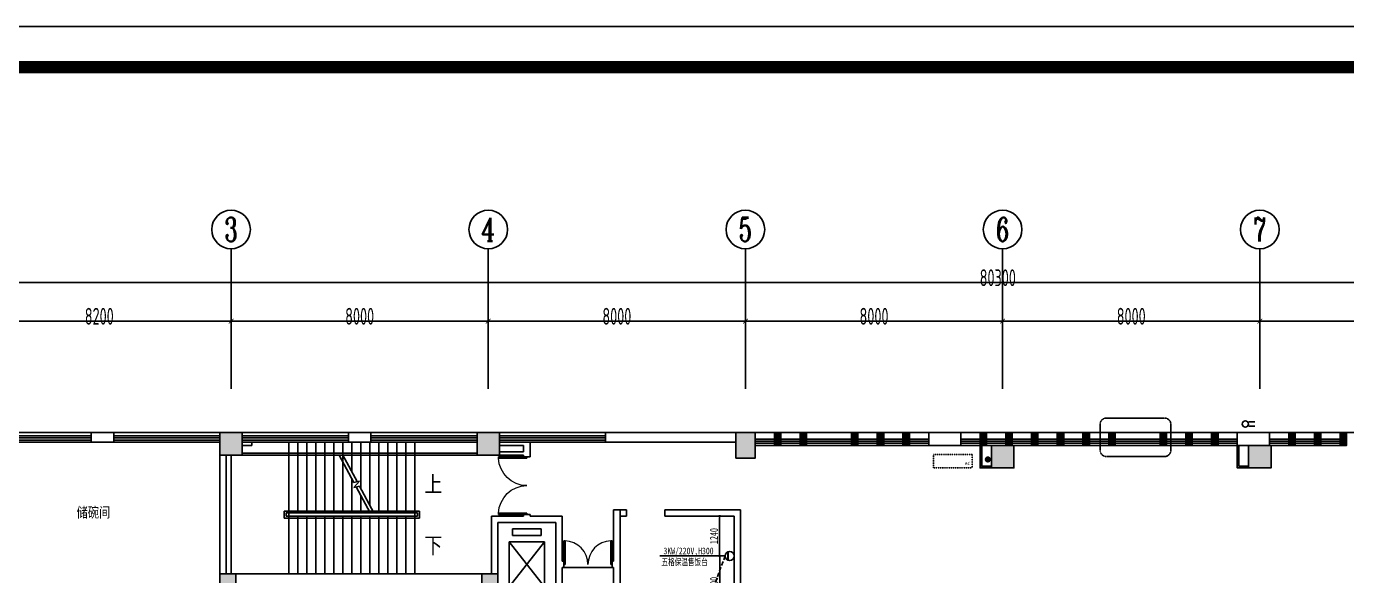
# Model space of a CAD drawing. Header units: inches. Extents: x -584 to 1446124, y -108140 to 99637.
# Drawn here: x 1113857 to 1154924, y 82549 to 99637 of the extents above; entities that cross this region are included whole.
import ezdxf
from ezdxf.enums import TextEntityAlignment as Align

# ---------------------------------------------------------------- set-up
doc = ezdxf.new("R2010")
doc.units = ezdxf.units.IN
doc.header["$MEASUREMENT"] = 0
doc.linetypes.add('DASH', pattern=[0.35, 0.25, -0.1])
doc.linetypes.add('HIDDEN', pattern=[0.375, 0.25, -0.125])
for name, color, linetype in [('0-空调出屋面', 41, 'Continuous'), ('AXIS', 3, 'Continuous'), ('AXIS_TEXT', 7, 'Continuous'), ('COLUMN', 6, 'Continuous'), ('DIM_SYMB', 3, 'Continuous'), ('EVTR', 2, 'Continuous'), ('PUB_STRM', 4, 'Continuous'), ('PUB_TEXT', 151, 'Continuous'), ('ROOM_NAME', 7, 'Continuous'), ('STAIR', 6, 'Continuous'), ('WALL', 7, 'Continuous'), ('WINDOW', 3, 'Continuous'), ('外框', 7, 'Continuous'), ('电位', 1, 'Continuous'), ('空调', 205, 'Continuous')]:
    doc.layers.add(name, color=color, linetype=linetype)
doc.styles.add('_TCH_AXIS', font='COMPLEX', dxfattribs={"bigfont": 'GBCBIG'})
doc.styles.add('_TCH_DIM', font='stylu.ttf')
doc.styles.add('_TCH_DIM_T3', font='TSSDENG', dxfattribs={"width": 0.64, "bigfont": 'TSSDCHN'})
doc.styles.add('COMPLEX', font='stylu.ttf')
doc.styles.add('HZ-1', font='MingLiU.ttf', dxfattribs={"width": 0.8})
doc.styles.get("Standard").update_dxf_attribs({"font": '', "width": 0.7, "height": 250})
doc.styles.add('STYLE4', font='', dxfattribs={"width": 0.7, "height": 180})
doc.styles.add('宋体', font='', dxfattribs={"width": 0.8})
doc.styles.get('Standard').set_extended_font_data('NSimSun')
doc.styles.get('STYLE4').set_extended_font_data('NSimSun')
doc.styles.get('宋体').set_extended_font_data('NSimSun')
doc.dimstyles.new('_TCH_ARCH&&150', dxfattribs={"dimtxt": 525, "dimasz": 150, "dimexe": 375, "dimexo": 450, "dimgap": 150, "dimtad": 1, "dimdec": 0, "dimzin": 0, "dimdsep": 46, "dimtxsty": '_TCH_DIM_T3', "dimblk": 'ARCHTICK', "dimcen": 0.09, "dimclrt": 7, "dimazin": 2, "dimtfac": 1, "dimtdec": 0, "dimtix": 1, "dimtmove": 2, "dimatfit": 3, "dimfxl": 0, "dimtolj": 1, "dimtzin": 0, "dimarcsym": 0})
doc.dimstyles.new('电路', dxfattribs={"dimscale": 80, "dimtxt": 2.5, "dimasz": 1, "dimexe": 2, "dimexo": 1, "dimtad": 1, "dimdec": 0, "dimtxsty": 'Standard', "dimblk": 'DOT', "dimcen": 1, "dimclrd": 6, "dimclre": 6, "dimclrt": 6, "dimadec": 0, "dimazin": 0, "dimtfac": 1, "dimtdec": 0, "dimtmove": 0, "dimatfit": 3, "dimfxl": 0, "dimarcsym": 0})

# ---------------------------------------------------------------- blocks, each defined once
blk = doc.blocks.new('vhjkghkghkl')
at = {"layer": '空调', "linetype": 'DASH', "ltscale": 0.3}
blk.add_lwpolyline([(134071, 540199), (134071, 539779), (132871, 539779), (132871, 540199), (134071, 540199)], close=True, dxfattribs=at)
at = {"layer": '空调', "linetype": 'DASH', "ltscale": 0.3, "style": 'HZ-1'}
blk.add_text('AC', height=100, dxfattribs=at).set_placement((133846, 539867))
blk = doc.blocks.new('_ArchTick')
at = {"color": 0, "linetype": 'ByBlock', "const_width": 0.15}
blk.add_lwpolyline([(-0.5, -0.5), (0.5, 0.5)], dxfattribs=at)
blk = doc.blocks.new('*D99')
at = {"layer": 'AXIS', "color": 0, "lineweight": -2, "transparency": 16777216}
for p, q in [((1112024, 88814), (1112024, 90842)), ((1120224, 88814), (1120224, 90842)), ((1112024, 90467), (1120224, 90467))]:
    blk.add_line(p, q, dxfattribs=at)
at = {"layer": 'Defpoints', "color": 0, "transparency": 16777216}
for p in [(1120224, 90467), (1112024, 88364), (1120224, 88364)]:
    blk.add_point(p, dxfattribs=at)
at = {"layer": 'AXIS', "color": 0, "lineweight": -2, "transparency": 16777216, "xscale": 150, "yscale": 150, "zscale": 150, "rotation": 180}
blk.add_blockref('_ArchTick', (1112024, 90467), dxfattribs=at)
at = {"layer": 'AXIS', "color": 0, "lineweight": -2, "transparency": 16777216, "xscale": 150, "yscale": 150, "zscale": 150}
blk.add_blockref('_ArchTick', (1120224, 90467), dxfattribs=at)
at = {"layer": 'AXIS', "color": 7, "transparency": 16777216, "insert": (1116124, 90617), "char_height": 525, "attachment_point": 5, "style": '_TCH_DIM_T3'}
blk.add_mtext('\\A1;8200', dxfattribs=at)
blk = doc.blocks.new('*D100')
at = {"layer": 'AXIS', "color": 0, "lineweight": -2, "transparency": 16777216}
for p, q in [((1120224, 88814), (1120224, 90842)), ((1128224, 88814), (1128224, 90842)), ((1120224, 90467), (1128224, 90467))]:
    blk.add_line(p, q, dxfattribs=at)
at = {"layer": 'Defpoints', "color": 0, "transparency": 16777216}
for p in [(1128224, 90467), (1120224, 88364), (1128224, 88364)]:
    blk.add_point(p, dxfattribs=at)
at = {"layer": 'AXIS', "color": 0, "lineweight": -2, "transparency": 16777216, "xscale": 150, "yscale": 150, "zscale": 150, "rotation": 180}
blk.add_blockref('_ArchTick', (1120224, 90467), dxfattribs=at)
at = {"layer": 'AXIS', "color": 0, "lineweight": -2, "transparency": 16777216, "xscale": 150, "yscale": 150, "zscale": 150}
blk.add_blockref('_ArchTick', (1128224, 90467), dxfattribs=at)
at = {"layer": 'AXIS', "color": 7, "transparency": 16777216, "insert": (1124224, 90617), "char_height": 525, "attachment_point": 5, "style": '_TCH_DIM_T3'}
blk.add_mtext('\\A1;8000', dxfattribs=at)
blk = doc.blocks.new('*D101')
at = {"layer": 'AXIS', "color": 0, "lineweight": -2, "transparency": 16777216}
for p, q in [((1128224, 88814), (1128224, 90842)), ((1136224, 88814), (1136224, 90842)), ((1128224, 90467), (1136224, 90467))]:
    blk.add_line(p, q, dxfattribs=at)
at = {"layer": 'Defpoints', "color": 0, "transparency": 16777216}
for p in [(1136224, 90467), (1128224, 88364), (1136224, 88364)]:
    blk.add_point(p, dxfattribs=at)
at = {"layer": 'AXIS', "color": 0, "lineweight": -2, "transparency": 16777216, "xscale": 150, "yscale": 150, "zscale": 150, "rotation": 180}
blk.add_blockref('_ArchTick', (1128224, 90467), dxfattribs=at)
at = {"layer": 'AXIS', "color": 0, "lineweight": -2, "transparency": 16777216, "xscale": 150, "yscale": 150, "zscale": 150}
blk.add_blockref('_ArchTick', (1136224, 90467), dxfattribs=at)
at = {"layer": 'AXIS', "color": 7, "transparency": 16777216, "insert": (1132224, 90617), "char_height": 525, "attachment_point": 5, "style": '_TCH_DIM_T3'}
blk.add_mtext('\\A1;8000', dxfattribs=at)
blk = doc.blocks.new('*D102')
at = {"layer": 'AXIS', "color": 0, "lineweight": -2, "transparency": 16777216}
for p, q in [((1136224, 88814), (1136224, 90842)), ((1144224, 88814), (1144224, 90842)), ((1136224, 90467), (1144224, 90467))]:
    blk.add_line(p, q, dxfattribs=at)
at = {"layer": 'Defpoints', "color": 0, "transparency": 16777216}
for p in [(1144224, 90467), (1136224, 88364), (1144224, 88364)]:
    blk.add_point(p, dxfattribs=at)
at = {"layer": 'AXIS', "color": 0, "lineweight": -2, "transparency": 16777216, "xscale": 150, "yscale": 150, "zscale": 150, "rotation": 180}
blk.add_blockref('_ArchTick', (1136224, 90467), dxfattribs=at)
at = {"layer": 'AXIS', "color": 0, "lineweight": -2, "transparency": 16777216, "xscale": 150, "yscale": 150, "zscale": 150}
blk.add_blockref('_ArchTick', (1144224, 90467), dxfattribs=at)
at = {"layer": 'AXIS', "color": 7, "transparency": 16777216, "insert": (1140224, 90617), "char_height": 525, "attachment_point": 5, "style": '_TCH_DIM_T3'}
blk.add_mtext('\\A1;8000', dxfattribs=at)
blk = doc.blocks.new('*D103')
at = {"layer": 'AXIS', "color": 0, "lineweight": -2, "transparency": 16777216}
for p, q in [((1144224, 88814), (1144224, 90842)), ((1152224, 88814), (1152224, 90842)), ((1144224, 90467), (1152224, 90467))]:
    blk.add_line(p, q, dxfattribs=at)
at = {"layer": 'Defpoints', "color": 0, "transparency": 16777216}
for p in [(1152224, 90467), (1144224, 88364), (1152224, 88364)]:
    blk.add_point(p, dxfattribs=at)
at = {"layer": 'AXIS', "color": 0, "lineweight": -2, "transparency": 16777216, "xscale": 150, "yscale": 150, "zscale": 150, "rotation": 180}
blk.add_blockref('_ArchTick', (1144224, 90467), dxfattribs=at)
at = {"layer": 'AXIS', "color": 0, "lineweight": -2, "transparency": 16777216, "xscale": 150, "yscale": 150, "zscale": 150}
blk.add_blockref('_ArchTick', (1152224, 90467), dxfattribs=at)
at = {"layer": 'AXIS', "color": 7, "transparency": 16777216, "insert": (1148224, 90617), "char_height": 525, "attachment_point": 5, "style": '_TCH_DIM_T3'}
blk.add_mtext('\\A1;8000', dxfattribs=at)
blk = doc.blocks.new('*D104')
at = {"layer": 'AXIS', "color": 0, "lineweight": -2, "transparency": 16777216}
for p, q in [((1152224, 88814), (1152224, 90842)), ((1160224, 88814), (1160224, 90842)), ((1152224, 90467), (1160224, 90467))]:
    blk.add_line(p, q, dxfattribs=at)
at = {"layer": 'Defpoints', "color": 0, "transparency": 16777216}
for p in [(1160224, 90467), (1152224, 88364), (1160224, 88364)]:
    blk.add_point(p, dxfattribs=at)
at = {"layer": 'AXIS', "color": 0, "lineweight": -2, "transparency": 16777216, "xscale": 150, "yscale": 150, "zscale": 150, "rotation": 180}
blk.add_blockref('_ArchTick', (1152224, 90467), dxfattribs=at)
at = {"layer": 'AXIS', "color": 0, "lineweight": -2, "transparency": 16777216, "xscale": 150, "yscale": 150, "zscale": 150}
blk.add_blockref('_ArchTick', (1160224, 90467), dxfattribs=at)
at = {"layer": 'AXIS', "color": 7, "transparency": 16777216, "insert": (1156224, 90617), "char_height": 525, "attachment_point": 5, "style": '_TCH_DIM_T3'}
blk.add_mtext('\\A1;8000', dxfattribs=at)
blk = doc.blocks.new('*D108')
at = {"layer": 'AXIS', "color": 0, "lineweight": -2, "transparency": 16777216}
for p, q in [((1103924, 88814), (1103924, 92042)), ((1184224, 88814), (1184224, 92042)), ((1103924, 91667), (1184224, 91667))]:
    blk.add_line(p, q, dxfattribs=at)
at = {"layer": 'Defpoints', "color": 0, "transparency": 16777216}
for p in [(1184224, 91667), (1103924, 88364), (1184224, 88364)]:
    blk.add_point(p, dxfattribs=at)
at = {"layer": 'AXIS', "color": 0, "lineweight": -2, "transparency": 16777216, "xscale": 150, "yscale": 150, "zscale": 150, "rotation": 180}
blk.add_blockref('_ArchTick', (1103924, 91667), dxfattribs=at)
at = {"layer": 'AXIS', "color": 0, "lineweight": -2, "transparency": 16777216, "xscale": 150, "yscale": 150, "zscale": 150}
blk.add_blockref('_ArchTick', (1184224, 91667), dxfattribs=at)
at = {"layer": 'AXIS', "color": 7, "transparency": 16777216, "insert": (1144074, 91817), "char_height": 525, "attachment_point": 5, "style": '_TCH_DIM_T3'}
blk.add_mtext('\\A1;80300', dxfattribs=at)
blk = doc.blocks.new('_FZH')
at = {"layer": 'WALL'}
blk.add_lwpolyline([(-0.5, -0.5), (0.5, -0.5), (0.5, 0.5), (-0.5, 0.5)], close=True, dxfattribs=at)
blk.add_solid([(-0.5, -0.5), (0.5, -0.5), (-0.5, 0.5), (0.5, 0.5)], dxfattribs=at)
blk = doc.blocks.new('$TCHSYS$WIN2D')
for p, q in [((-0.5, 0.5), (0.5, 0.5)), ((-0.5, 0.5), (-0.5, -0.5)), ((0.5, 0.5), (0.5, -0.5)), ((0.5, 0.167), (-0.5, 0.167)), ((0.5, -0.167), (-0.5, -0.167)), ((-0.5, -0.5), (0.5, -0.5))]:
    blk.add_line(p, q)
blk = doc.blocks.new('$DorLib2D$00000002')
for p, q in [((-0.5, 0), (-0.5, 0.4875)), ((-0.475, 0.4875), (-0.5, 0.4875)), ((-0.475, 0), (-0.475, 0.4875)), ((0.475, 0), (0.475, 0.4875)), ((0.475, 0.4875), (0.5, 0.4875)), ((0.5, 0), (0.5, 0.4875)), ((-0.5, 0), (-0.475, 0)), ((0.5, 0), (0.475, 0))]:
    blk.add_line(p, q)
at = {"lineweight": 13}
for centre, start, end in [((-0.4875, 0), 0, 88.53072), ((0.4875, 0), 91.46928, 180)]:
    blk.add_arc(centre, 0.4875, start, end, dxfattribs=at)
blk = doc.blocks.new('_AXISO')
blk.add_circle((0, 0), 0.5)
at = {"layer": 'AXIS_TEXT', "style": 'COMPLEX', "width": 1.041667}
blk.add_attdef('A', text='', height=0.56, dxfattribs=at).set_placement((-0.25, -0.28), (0.25, -0.28), align=Align.FIT)
blk = doc.blocks.new('$WINLIB2D$00000001')
at = {"color": 0}
for points in [[(-0.5, 0.5), (-0.5, -0.5)], [(-0.5, 0.5), (0.5, 0.5)], [(0.5, -0.5), (0.5, 0.5)], [(0.5, 0.167), (-0.5, 0.167)], [(0.5, -0.167), (-0.5, -0.167)], [(-0.5, -0.5), (0.5, -0.5)]]:
    blk.add_lwpolyline(points, dxfattribs=at)
blk = doc.blocks.new('A$C3BCC7316')
at = {"layer": '电位'}
for p, q in [((99, 215), (404, 215)), ((104, 226), (399, 226)), ((0, 0), (503, 0))]:
    blk.add_line(p, q, dxfattribs=at)
blk.add_circle((252, 161), 161, dxfattribs=at)
blk = doc.blocks.new('_DOT')
at = {"color": 0, "linetype": 'ByBlock'}
blk.add_line((-0.5, 0), (-1, 0), dxfattribs=at)
at = {"color": 0, "linetype": 'ByBlock', "const_width": 0.5}
blk.add_lwpolyline([(-0.25, 0, 1), (0.25, 0, 1)], format="xyb", close=True, dxfattribs=at)
blk = doc.blocks.new('*D357')
at = {"layer": 'Defpoints', "color": 0, "transparency": 16777216}
for p in [(1135590, 83159), (1135425, 81359), (1135590, 81359)]:
    blk.add_point(p, dxfattribs=at)
at = {"layer": '电位', "color": 6, "lineweight": -2, "transparency": 16777216}
for p, q in [((1135510, 83159), (1135265, 83159)), ((1135425, 83079), (1135425, 81439)), ((1135510, 81359), (1135265, 81359))]:
    blk.add_line(p, q, dxfattribs=at)
at = {"layer": '电位', "color": 6, "lineweight": -2, "transparency": 16777216, "xscale": 80, "yscale": 80, "zscale": 80}
for p, rotation in [((1135425, 83159), 90), ((1135425, 81359), 270)]:
    blk.add_blockref('_DOT', p, dxfattribs=dict(at, rotation=rotation))
at = {"layer": '电位', "color": 6, "transparency": 16777216, "insert": (1135250, 82259), "char_height": 250, "attachment_point": 5, "rotation": 90}
blk.add_mtext('1800', dxfattribs=at)
blk = doc.blocks.new('*D370')
at = {"layer": 'Defpoints', "color": 0, "transparency": 16777216}
for p in [(1135422, 84399), (1135590, 84399), (1135590, 83159)]:
    blk.add_point(p, dxfattribs=at)
at = {"layer": '电位', "color": 6, "lineweight": -2, "transparency": 16777216}
for p, q in [((1135510, 84399), (1135262, 84399)), ((1135422, 83239), (1135422, 84319)), ((1135510, 83159), (1135262, 83159))]:
    blk.add_line(p, q, dxfattribs=at)
at = {"layer": '电位', "color": 6, "lineweight": -2, "transparency": 16777216, "xscale": 80, "yscale": 80, "zscale": 80}
for p, rotation in [((1135422, 84399), 90), ((1135422, 83159), 270)]:
    blk.add_blockref('_DOT', p, dxfattribs=dict(at, rotation=rotation))
at = {"layer": '电位', "color": 6, "transparency": 16777216, "insert": (1135247, 83779), "char_height": 250, "attachment_point": 5, "rotation": 90}
blk.add_mtext('1240', dxfattribs=at)

msp = doc.modelspace()

# ---------------------------------------------------------------- hatches: boundary and pattern name
at = {"layer": '0-空调出屋面'}
h = msp.add_hatch(dxfattribs=at)
h.set_pattern_fill('ANSI31', color=256, scale=10, style=0)
h.set_pattern_definition([(315, (1143701.375, 86228.343), (-11.2253, -11.2253), [])])
h.paths.add_polyline_path([(1143701.4, 86163.3, -1), (1143831.4, 86163.3, -1)])

# ---------------------------------------------------------------- linework, layer by layer
msp.add_line((1112623.9, 86998.6), (1131873.9, 86998.6))
at = {"color": 6, "linetype": 'DASH'}
msp.add_lwpolyline([(1147457.1, 86251.6), (1149257.1, 86251.6, 0.4142136), (1149457.1, 86451.6), (1149457.1, 87251.6, 0.4142136), (1149257.1, 87451.6), (1147457.1, 87451.6, 0.4142136), (1147257.1, 87251.6), (1147257.1, 86451.6, 0.4142136)], format="xyb", close=True, dxfattribs=at)
at = {"layer": '0-空调出屋面'}
for radius in [75, 65]:
    msp.add_circle((1143766.4, 86163.3), radius, dxfattribs=at)
at = {"layer": 'AXIS'}
for p, q in [((1120223.9, 88363.8), (1120223.9, 92717.3)), ((1128223.9, 88363.8), (1128223.9, 92717.3)), ((1136223.9, 88363.8), (1136223.9, 92717.3)), ((1144223.9, 88363.8), (1144223.9, 92717.3)), ((1152223.9, 88363.8), (1152223.9, 92717.3))]:
    msp.add_line(p, q, dxfattribs=at)
at = {"layer": 'COLUMN'}
for p, q in [((1116573.9, 86998.6), (1115873.9, 86998.6)), ((1115873.9, 86998.6), (1115873.9, 86898.6)), ((1115873.9, 86698.6), (1116573.9, 86698.6)), ((1116573.9, 86898.6), (1116573.9, 86998.6)), ((1124573.9, 86998.6), (1123873.9, 86998.6)), ((1123873.9, 86998.6), (1123873.9, 86898.6)), ((1123873.9, 86698.6), (1124573.9, 86698.6)), ((1124573.9, 86898.6), (1124573.9, 86998.6)), ((1132573.9, 86998.6), (1131873.9, 86998.6)), ((1131873.9, 86998.6), (1131873.9, 86898.6)), ((1131873.9, 86698.6), (1132573.9, 86698.6)), ((1142923.9, 86998.6), (1141923.9, 86998.6)), ((1141923.9, 86998.6), (1141923.9, 86798.6)), ((1142923.9, 86798.6), (1142923.9, 86998.6)), ((1152523.9, 86998.6), (1151523.9, 86998.6)), ((1151523.9, 86998.6), (1151523.9, 86798.6)), ((1152523.9, 86798.6), (1152523.9, 86998.6)), ((1141923.9, 86598.6), (1142923.9, 86598.6)), ((1151523.9, 86598.6), (1152523.9, 86598.6))]:
    msp.add_line(p, q, dxfattribs=at)
for points in [[(1143523.9, 86598.6), (1143523.9, 85898.6), (1143873.9, 85898.6)], [(1143573.9, 86598.6), (1143573.9, 85948.6), (1143873.9, 85948.6)], [(1151523.9, 86598.6), (1151523.9, 85898.6), (1151873.9, 85898.6)], [(1151573.9, 86598.6), (1151573.9, 85948.6), (1151873.9, 85948.6)]]:
    msp.add_lwpolyline(points, dxfattribs=at)
at = {"layer": 'DIM_SYMB'}
for points in [[(1126083.9, 83498.6, 0, 0, 0), (1121123.9, 83498.6, 0, 0, 0), (1121123.9, 85398.6, 0, 0, 0), (1123533.9, 85398.6, 120, 0, 0), (1123983.9, 85398.6, 0, 0, 0)], [(1126083.9, 85398.6, 0, 0, 0), (1124713.9, 85398.6, 120, 0, 0), (1124263.9, 85398.6, 0, 0, 0)]]:
    msp.add_lwpolyline(points, format="xyseb", dxfattribs=at)
at = {"layer": 'EVTR'}
for p, q in [((1128973.9, 83798.6), (1128973.9, 83998.6)), ((1128973.9, 83998.6), (1129873.9, 83998.6)), ((1129873.9, 83798.6), (1128973.9, 83798.6)), ((1129873.9, 83998.6), (1129873.9, 83798.6)), ((1128873.9, 82198.6), (1128873.9, 83598.6)), ((1128873.9, 83598.6), (1129973.9, 83598.6)), ((1129973.9, 83598.6), (1128873.9, 82198.6)), ((1129973.9, 82198.6), (1128873.9, 83598.6)), ((1129973.9, 83598.6), (1129973.9, 82198.6))]:
    msp.add_line(p, q, dxfattribs=at)
at = {"layer": 'PUB_STRM', "linetype": 'DASH'}
for p, q in [((1152073.9, 87335), (1151873.9, 87335)), ((1152073.9, 87195), (1151873.9, 87195))]:
    msp.add_line(p, q, dxfattribs=at)
at = {"layer": 'PUB_STRM'}
msp.add_circle((1151773.9, 87265), 100, dxfattribs=at)
at = {"layer": 'STAIR'}
for p, q in [((1122023.9, 84558.6), (1122023.9, 86698.6)), ((1122023.9, 84558.6), (1122023.9, 86698.6)), ((1122303.9, 84558.6), (1122303.9, 86698.6)), ((1122583.9, 84558.6), (1122583.9, 86698.6)), ((1122863.9, 84558.6), (1122863.9, 86698.6)), ((1123143.9, 84558.6), (1123143.9, 86698.6)), ((1123423.9, 84558.6), (1123423.9, 86698.6)), ((1123703.9, 84558.6), (1123703.9, 86698.6)), ((1123983.9, 85763.8), (1123983.9, 86698.6)), ((1124263.9, 85244.2), (1124263.9, 86698.6)), ((1124543.9, 84724.6), (1124543.9, 86698.6)), ((1124823.9, 84558.6), (1124823.9, 86698.6)), ((1125103.9, 84558.6), (1125103.9, 86698.6)), ((1125383.9, 84558.6), (1125383.9, 86698.6)), ((1125663.9, 84558.6), (1125663.9, 86698.6)), ((1125943.9, 84558.6), (1125943.9, 86698.6)), ((1120223.9, 86298.6), (1120223.9, 82598.6)), ((1127873.9, 86358.6), (1120573.9, 86358.6)), ((1127873.9, 86298.6), (1120573.9, 86298.6)), ((1123582.1, 86298.6), (1122023.9, 86298.6)), ((1124040.3, 85448.2), (1123582.1, 86298.6)), ((1125943.9, 86298.6), (1123695.7, 86298.6)), ((1124141.1, 85472), (1123695.7, 86298.6)), ((1123703.9, 86283.4), (1123703.9, 86298.6)), ((1123983.9, 84558.6), (1123983.9, 85553)), ((1124222.1, 85491.2), (1124040.3, 85448.2)), ((1124043.2, 85290.3), (1124222.1, 85491.2)), ((1124216.8, 85331.4), (1124043.2, 85290.3)), ((1124552, 84498.6), (1124116.1, 85307.6)), ((1124665.6, 84498.6), (1124216.8, 85331.4)), ((1124263.9, 84558.6), (1124263.9, 85033.4)), ((1126083.9, 84558.6), (1121873.9, 84558.6)), ((1121873.9, 84558.6), (1121873.9, 84338.6)), ((1121873.9, 84338.6), (1126083.9, 84338.6)), ((1126023.9, 84498.6), (1121933.9, 84498.6)), ((1121933.9, 84498.6), (1121933.9, 84398.6)), ((1121933.9, 84398.6), (1126023.9, 84398.6)), ((1124552, 84498.6), (1122023.9, 84498.6)), ((1122023.9, 84398.6), (1122023.9, 84498.6)), ((1122023.9, 84398.6), (1125943.9, 84398.6)), ((1122023.9, 84398.6), (1122023.9, 82598.6)), ((1122023.9, 82598.6), (1122023.9, 84338.6)), ((1122303.9, 84398.6), (1122303.9, 82598.6)), ((1122583.9, 84398.6), (1122583.9, 82598.6)), ((1122863.9, 84398.6), (1122863.9, 82598.6)), ((1123143.9, 84398.6), (1123143.9, 82598.6)), ((1123423.9, 84398.6), (1123423.9, 82598.6)), ((1123703.9, 84398.6), (1123703.9, 82598.6)), ((1123983.9, 84398.6), (1123983.9, 82598.6)), ((1124263.9, 84398.6), (1124263.9, 82598.6)), ((1124543.9, 84398.6), (1124543.9, 82598.6)), ((1125943.9, 84498.6), (1124665.6, 84498.6)), ((1124823.9, 84398.6), (1124823.9, 82598.6)), ((1125103.9, 84398.6), (1125103.9, 82598.6)), ((1125383.9, 84398.6), (1125383.9, 82598.6)), ((1125663.9, 84398.6), (1125663.9, 82598.6)), ((1125943.9, 84498.6), (1125943.9, 84398.6)), ((1125943.9, 84398.6), (1125943.9, 82598.6)), ((1126023.9, 84398.6), (1126023.9, 84498.6)), ((1126083.9, 84338.6), (1126083.9, 84558.6)), ((1120223.9, 82598.6), (1122023.9, 82598.6)), ((1122023.9, 82598.6), (1125943.9, 82598.6))]:
    msp.add_line(p, q, dxfattribs=at)
msp.add_lwpolyline([(1169134.6, 88475.2), (1169502.8, 86998.6), (1168523.9, 86998.6), (1136523.9, 86998.6)], dxfattribs=at)
at = {"layer": 'WALL'}
for p, q in [((1120573.9, 86698.6), (1120873.9, 86698.6)), ((1120873.9, 86698.6), (1120873.9, 86598.6)), ((1129523.9, 86698.6), (1128573.9, 86698.6)), ((1129523.9, 86298.6), (1129523.9, 86698.6)), ((1135923.9, 86998.6), (1132573.9, 86998.6)), ((1135923.9, 86698.6), (1132573.9, 86698.6)), ((1119873.9, 82598.6), (1119873.9, 86298.6)), ((1120073.9, 82598.6), (1120073.9, 86298.6)), ((1120573.9, 86598.6), (1120873.9, 86598.6)), ((1129323.9, 86598.6), (1128573.9, 86598.6)), ((1129323.9, 86398.6), (1128573.9, 86398.6)), ((1129323.9, 86298.6), (1128573.9, 86298.6)), ((1129323.9, 86398.6), (1129323.9, 86598.6)), ((1129323.9, 86298.6), (1129323.9, 86248.6)), ((1129323.9, 86248.6), (1129523.9, 86248.6)), ((1129523.9, 86248.6), (1129523.9, 86298.6)), ((1132123.9, 84598.6), (1132123.9, 82998.6)), ((1132323.9, 84598.6), (1132123.9, 84598.6)), ((1132323.9, 84598.6), (1132323.9, 82898.6)), ((1128323.9, 82598.6), (1128323.9, 84398.6)), ((1129323.9, 84398.6), (1128323.9, 84398.6)), ((1128523.9, 82598.6), (1128523.9, 84198.6)), ((1129423.9, 84198.6), (1128523.9, 84198.6)), ((1129523.9, 84448.6), (1129323.9, 84448.6)), ((1129323.9, 84448.6), (1129323.9, 84398.6)), ((1130323.9, 84198.6), (1129423.9, 84198.6)), ((1129523.9, 84398.6), (1129523.9, 84448.6)), ((1130523.9, 84398.6), (1129523.9, 84398.6)), ((1130323.9, 82898.6), (1130323.9, 84198.6)), ((1130523.9, 82998.6), (1130523.9, 84398.6)), ((1130573.9, 82998.6), (1130523.9, 82998.6)), ((1130573.9, 82798.6), (1130573.9, 82998.6)), ((1132123.9, 82998.6), (1132073.9, 82998.6)), ((1132073.9, 82998.6), (1132073.9, 82798.6)), ((1128023.9, 82598.6), (1120373.9, 82598.6)), ((1130323.9, 81998.6), (1130323.9, 82898.6)), ((1130523.9, 82798.6), (1130573.9, 82798.6)), ((1130523.9, 81798.6), (1130523.9, 82798.6)), ((1132073.9, 82798.6), (1132123.9, 82798.6)), ((1132123.9, 82798.6), (1132123.9, 81733.6)), ((1132323.9, 81733.6), (1132323.9, 82898.6))]:
    msp.add_line(p, q, dxfattribs=at)
at = {"layer": 'WALL', "color": 3}
for p, q in [((1132519.3, 84598.6), (1132123.9, 84598.6)), ((1132519.3, 84598.6), (1132519.3, 84398.6)), ((1136073.9, 84598.6), (1133719.3, 84598.6)), ((1133719.3, 84598.6), (1133719.3, 84398.6)), ((1136073.9, 58858.9), (1136073.9, 84598.6)), ((1132519.3, 84398.6), (1132323.9, 84398.6)), ((1135873.9, 84398.6), (1133719.3, 84398.6)), ((1135873.9, 58798.6), (1135873.9, 84398.6)), ((1135873.9, 58858.9), (1135873.9, 84398.6))]:
    msp.add_line(p, q, dxfattribs=at)
at = {"layer": 'WINDOW'}
msp.add_line((1132073.9, 82798.6), (1130573.9, 82798.6), dxfattribs=at)
at = {"layer": '外框', "lineweight": -2}
msp.add_line((1092541.1, 99636.8), (1226478.5, 99636.8), dxfattribs=at)
at = {"layer": '外框', "lineweight": -2, "const_width": 391.5}
msp.add_lwpolyline([(1097744.8, 7015.2), (1221075.8, 7015.2, 0.4142136), (1224991.1, 10930.4), (1224991.1, 94453.3, 0.4142136), (1221075.8, 98368.5), (1097744.8, 98368.5, 0.4142136), (1093829.6, 94453.3), (1093829.6, 10930.4, 0.4142136)], format="xyb", close=True, dxfattribs=at)
at = {"layer": '电位', "linetype": 'HIDDEN', "ltscale": 500}
msp.add_line((1135589.9, 83158.9), (1132548.2, 74762.3), dxfattribs=at)
at = {"layer": '电位', "color": 4}
msp.add_line((1133560.2, 83158.9), (1135589.9, 83158.9), dxfattribs=at)

# ---------------------------------------------------------------- block references
at = {"layer": 'AXIS'}
ref = msp.add_blockref('_AXISO', (1120223.9, 93317.3), dxfattribs=dict(at, xscale=1200, yscale=1200, zscale=1200))
ref.add_attrib('A', '3', dxfattribs={"layer": 'AXIS_TEXT', "height": 741.2, "style": '_TCH_AXIS', "width": 0.8}).set_placement((1120026.2, 92946.7), (1120421.5, 92946.7), align=Align.FIT)
ref = msp.add_blockref('_AXISO', (1128223.9, 93317.3), dxfattribs=dict(at, xscale=1200, yscale=1200, zscale=1200))
ref.add_attrib('A', '4', dxfattribs={"layer": 'AXIS_TEXT', "height": 717.3, "style": '_TCH_AXIS', "width": 0.8}).set_placement((1128005.3, 92958.7), (1128442.4, 92958.7), align=Align.FIT)
ref = msp.add_blockref('_AXISO', (1136223.9, 93317.3), dxfattribs=dict(at, xscale=1200, yscale=1200, zscale=1200))
ref.add_attrib('A', '5', dxfattribs={"layer": 'AXIS_TEXT', "height": 741.2, "style": '_TCH_AXIS', "width": 0.8}).set_placement((1136026.2, 92946.7), (1136421.5, 92946.7), align=Align.FIT)
ref = msp.add_blockref('_AXISO', (1144223.9, 93317.3), dxfattribs=dict(at, xscale=1200, yscale=1200, zscale=1200))
ref.add_attrib('A', '6', dxfattribs={"layer": 'AXIS_TEXT', "height": 741.2, "style": '_TCH_AXIS', "width": 0.8}).set_placement((1144026.2, 92946.7), (1144421.5, 92946.7), align=Align.FIT)
ref = msp.add_blockref('_AXISO', (1152223.9, 93317.3), dxfattribs=dict(at, xscale=1200, yscale=1200, zscale=1200))
ref.add_attrib('A', '7', dxfattribs={"layer": 'AXIS_TEXT', "height": 741.2, "style": '_TCH_AXIS', "width": 0.8}).set_placement((1152026.2, 92946.7), (1152421.5, 92946.7), align=Align.FIT)
at = {"layer": 'COLUMN'}
for p, xscale, yscale, zscale in [((1120223.9, 86648.6), 700, 700, 700), ((1128223.9, 86648.6), 700, 700, 700), ((1136223.9, 86598.5), 599.9999999995343, 800.076171227498, 800.076171227498), ((1137223.9, 86798.6), 200, 400, 400), ((1138023.9, 86798.6), 200, 400, 400), ((1139623.9, 86798.6), 200, 400, 400), ((1140423.9, 86798.6), 200, 400, 400), ((1141223.9, 86798.6), 200, 400, 400), ((1143623.9, 86798.6), 200, 400, 400), ((1144423.9, 86798.6), 200, 400, 400), ((1145223.9, 86798.6), 200, 400, 400), ((1146023.9, 86798.6), 200, 400, 400), ((1146823.9, 86798.6), 200, 400, 400), ((1147623.9, 86798.6), 200, 400, 400), ((1149223.9, 86798.6), 200, 400, 400), ((1150023.9, 86798.6), 200, 400, 400), ((1150823.9, 86798.6), 200, 400, 400), ((1153223.9, 86798.6), 200, 400, 400), ((1154023.9, 86798.6), 200, 400, 400), ((1154823.9, 86798.6), 200, 400, 400), ((1144223.9, 86248.6), 700, 700, 700), ((1152223.9, 86248.6), 700, 700, 700), ((1128273.9, 82198.6), 500.0000000037253, 800.0000000286382, 800.0000000286382)]:
    msp.add_blockref('_FZH', p, dxfattribs=dict(at, xscale=xscale, yscale=yscale, zscale=zscale))
at = {"layer": 'COLUMN', "xscale": 499.9999999953434, "yscale": 799.9999999967404, "zscale": 799.9999999967404, "rotation": 359.9999999997599}
msp.add_blockref('_FZH', (1120123.9, 82198.6), dxfattribs=at)
at = {"layer": 'WINDOW'}
for name, p, xscale, yscale, zscale, rotation in [('$TCHSYS$WIN2D', (1114248.9, 86798.6), 3250, 200, 3250, 180), ('$TCHSYS$WIN2D', (1118223.9, 86798.6), 3300, 200, 3300, 180), ('$TCHSYS$WIN2D', (1122223.9, 86798.6), -3300, 200, -3300, 180), ('$TCHSYS$WIN2D', (1126223.9, 86798.6), 3300, 200, 3300, 180), ('$TCHSYS$WIN2D', (1130223.9, 86798.6), 3300, 200, 3300, 180), ('$WINLIB2D$00000001', (1136823.9, 86698.6), -600, 200, -600, 180), ('$WINLIB2D$00000001', (1137623.9, 86698.6), -600, -200, -600, 180), ('$WINLIB2D$00000001', (1138823.9, 86698.6), -1400, -200, -1400, 180), ('$WINLIB2D$00000001', (1140023.9, 86698.6), -600, 200, -600, 180), ('$WINLIB2D$00000001', (1140823.9, 86698.6), -600, -200, -600, 180), ('$WINLIB2D$00000001', (1141623.9, 86698.6), -600, 200, -600, 180), ('$WINLIB2D$00000001', (1143223.9, 86698.6), -600, 200, -600, 180), ('$WINLIB2D$00000001', (1144023.9, 86698.6), -600, 200, -600, 180), ('$WINLIB2D$00000001', (1144823.9, 86698.6), -600, -200, -600, 180), ('$WINLIB2D$00000001', (1145623.9, 86698.6), -600, 200, -600, 180), ('$WINLIB2D$00000001', (1146423.9, 86698.6), -600, -200, -600, 180), ('$WINLIB2D$00000001', (1147223.9, 86698.6), -600, 200, -600, 180), ('$WINLIB2D$00000001', (1148423.9, 86698.6), -1400, -200, -1400, 179.9999999999904), ('$WINLIB2D$00000001', (1149623.9, 86698.6), -600, 200, -600, 180), ('$WINLIB2D$00000001', (1150423.9, 86698.6), -600, -200, -600, 180), ('$WINLIB2D$00000001', (1151223.9, 86698.6), -600, 200, -600, 180), ('$WINLIB2D$00000001', (1152823.9, 86698.6), -600, 200, -600, 180), ('$WINLIB2D$00000001', (1153623.9, 86698.6), -600, -200, -600, 180), ('$WINLIB2D$00000001', (1154423.9, 86698.6), -600, 200, -600, 180), ('$DorLib2D$00000002', (1129423.9, 85348.6), -1800, 1800, -1800, 90), ('$DorLib2D$00000002', (1131323.9, 82898.6), -1500, -1500, -1500, 180)]:
    msp.add_blockref(name, p, dxfattribs=dict(at, xscale=xscale, yscale=yscale, zscale=zscale, rotation=rotation))
at = {"layer": '电位', "xscale": -0.8800000001210719, "yscale": 0.8800000000046566, "zscale": 0.88, "rotation": 90}
msp.add_blockref('A$C3BCC7316', (1135873.9, 83380.3), dxfattribs=at)
at = {"layer": '空调'}
msp.add_blockref('vhjkghkghkl', (1009207.1, -453878.7), dxfattribs=at)

# ---------------------------------------------------------------- texts
at = {"layer": 'PUB_TEXT', "style": '_TCH_DIM', "width": 0.8}
for s, p in [('上', (1126241.4, 85136.1)), ('下', (1126241.4, 83236.1))]:
    msp.add_text(s, height=506.4, dxfattribs=at).set_placement(p)
at = {"layer": 'ROOM_NAME', "style": '宋体', "width": 0.8}
msp.add_text('储碗间', height=320, dxfattribs=at).set_placement((1115418, 84356.7))
at = {"layer": '电位', "color": 4, "style": 'STYLE4', "width": 0.7}
for s, p in [('3KW/220V,H300', (1133673.6, 83212)), ('五格保温售饭台', (1133610.7, 82866.8))]:
    msp.add_text(s, height=210, rotation=359.98979, dxfattribs=at).set_placement(p)

# ---------------------------------------------------------------- dimensions: what is measured, and where the dimension line sits
at = {"layer": 'AXIS'}
for p1, p2, distance, picture, middle in [((1103923.9, 88363.8), (1184223.9, 88363.8), 3303.5, '*D108', (1144073.9, 91817.3)), ((1112023.9, 88363.8), (1120223.9, 88363.8), 2103.5, '*D99', (1116123.9, 90617.3)), ((1120223.9, 88363.8), (1128223.9, 88363.8), 2103.5, '*D100', (1124223.9, 90617.3)), ((1128223.9, 88363.8), (1136223.9, 88363.8), 2103.5, '*D101', (1132223.9, 90617.3)), ((1136223.9, 88363.8), (1144223.9, 88363.8), 2103.5, '*D102', (1140223.9, 90617.3)), ((1144223.9, 88363.8), (1152223.9, 88363.8), 2103.5, '*D103', (1148223.9, 90617.3)), ((1152223.9, 88363.8), (1160223.9, 88363.8), 2103.5, '*D104', (1156223.9, 90617.3))]:
    dim = msp.add_aligned_dim(p1=p1, p2=p2, distance=distance, dimstyle='_TCH_ARCH&&150', dxfattribs=at)
    dim.commit()
    dim.dimension.update_dxf_attribs({"geometry": picture, "text_midpoint": middle})
at = {"layer": '电位', "color": 1}
for base, p2, override, picture, middle in [((1135422.4, 84398.6), (1135589.9, 84398.6), {"dimfxl": 6, "dimfxlon": 1}, '*D370', (1135247.4, 83778.7)), ((1135425, 81358.9), (1135589.9, 81358.9), {"dimtmove": 1, "dimfxl": 6, "dimfxlon": 1}, '*D357', (1135250, 82258.9))]:
    dim = msp.add_linear_dim(base=base, p1=(1135589.9, 83158.9), p2=p2, angle=90, dimstyle='电路', override=override, dxfattribs=at)
    dim.commit()
    dim.dimension.update_dxf_attribs({"geometry": picture, "text_midpoint": middle})

doc.saveas('drawing.dxf')
